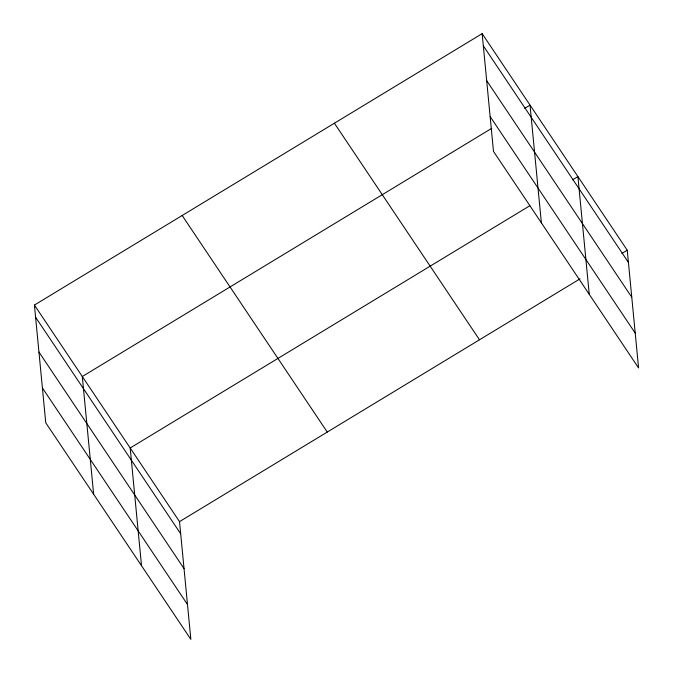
<?xml version="1.0" encoding="UTF-8"?>
<svg xmlns="http://www.w3.org/2000/svg" width="673" height="673" viewBox="0 0 673 673"><rect width="100%" height="100%" fill="white"/><g stroke="black" fill="none" stroke-linecap="round" stroke-linejoin="round"><path stroke-width="1.01" d="M34.424 305.054L179.514 521.625L190.846 639.35L45.756 422.779L34.424 305.054L482.154 33.65L627.244 250.221L638.576 367.946L493.486 151.375L482.154 33.65M491.761 128.316L82.299 376.518L93.64 494.243M524.688 108.353L530.03 105.123L541.37 222.847M529.844 205.728L130.183 447.991L141.515 565.715M572.572 179.826L577.914 176.587L589.245 294.311M179.514 521.625L580.067 278.824M621.902 253.46L627.244 250.221M483.323 45.831L628.414 262.403M486.68 80.659L631.77 297.23M490.129 116.547L635.219 333.118M334.397 123.209L479.487 339.789M182.173 215.486L327.263 432.066M35.593 317.227L180.684 533.807M38.95 352.063L184.04 568.635M42.407 387.942L187.498 604.522"/></g></svg>
